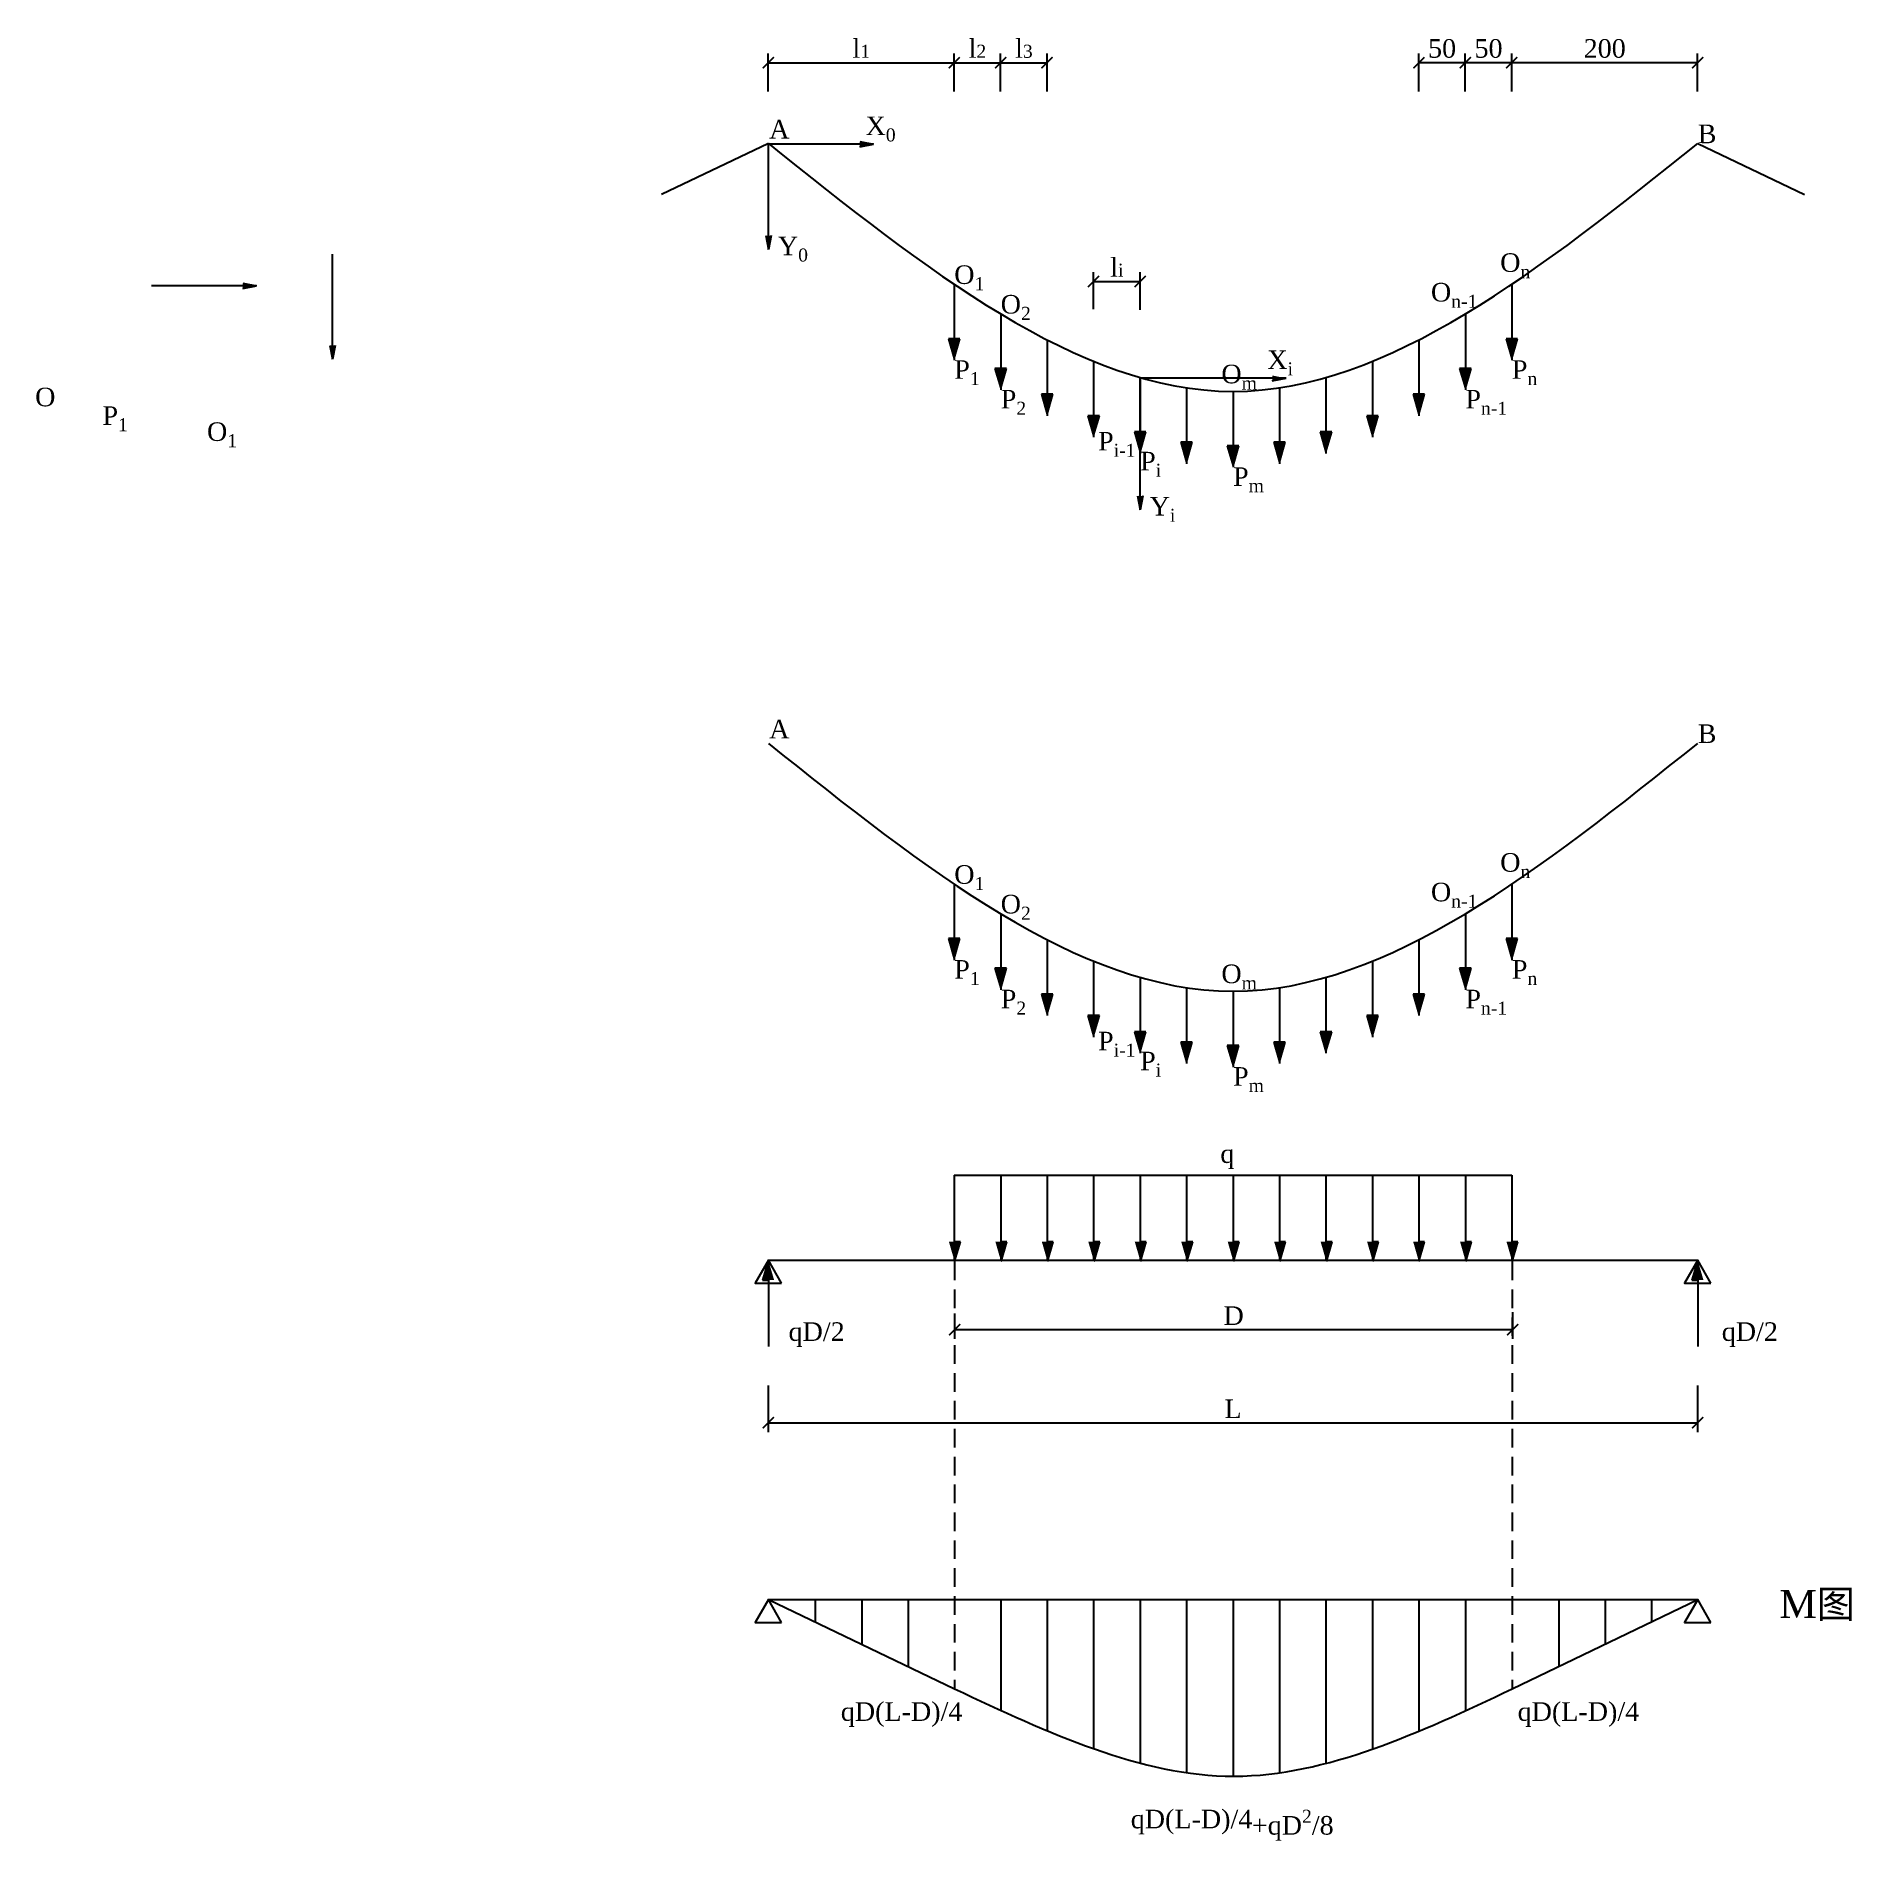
# Model space of a CAD drawing. Header units: millimetres. Extents: x 896 to 2849, y 211 to 2153.
import ezdxf

# ---------------------------------------------------------------- set-up
doc = ezdxf.new("R2010")
doc.units = ezdxf.units.MM
doc.header["$PDMODE"] = 35
doc.linetypes.add('JIS_02_2.0', pattern=[3, 2, -1])
doc.layers.add('坐标轴', color=3, linetype='Continuous', plot=False)
doc.styles.get("Standard").update_dxf_attribs({"font": 'times.ttf'})
doc.dimstyles.new('ISO-25', dxfattribs={"dimscale": 8, "dimtxt": 2.5, "dimasz": 1.5, "dimexe": 1.25, "dimexo": 7, "dimtad": 1, "dimtxsty": 'Standard', "dimblk": 'ARCHTICK', "dimcen": 2.5, "dimadec": 0, "dimazin": 0, "dimtfac": 1, "dimtmove": 0, "dimatfit": 3, "dimldrblk": 'ARCHTICK', "dimfxl": 5, "dimfxlon": 1, "dimarcsym": 0})

# ---------------------------------------------------------------- blocks, each defined once
blk = doc.blocks.new('_ArchTick')
at = {"color": 0, "linetype": 'ByBlock', "const_width": 0.15}
blk.add_lwpolyline([(-0.5, -0.5), (0.5, 0.5)], dxfattribs=at)
blk = doc.blocks.new('*D1')
at = {"color": 0, "lineweight": -2, "transparency": 16777216}
for p, q in [((1683.3, 2093.4), (1683.3, 2134.4)), ((1883.3, 2093.4), (1883.3, 2134.4)), ((1683.3, 2124.4), (1883.3, 2124.4))]:
    blk.add_line(p, q, dxfattribs=at)
at = {"layer": 'Defpoints', "color": 0, "transparency": 16777216}
for p in [(1883.3, 2124.4), (1683.3, 2037.4), (1883.3, 2037.4)]:
    blk.add_point(p, dxfattribs=at)
at = {"color": 0, "lineweight": -2, "transparency": 16777216, "xscale": 12, "yscale": 12, "zscale": 12, "rotation": 180}
blk.add_blockref('_ArchTick', (1683.3, 2124.4), dxfattribs=at)
at = {"color": 0, "lineweight": -2, "transparency": 16777216, "xscale": 12, "yscale": 12, "zscale": 12}
blk.add_blockref('_ArchTick', (1883.3, 2124.4), dxfattribs=at)
at = {"color": 0, "transparency": 16777216, "insert": (1783.3, 2139.7), "char_height": 20, "attachment_point": 5}
blk.add_mtext('l{\\H0.7x;\\S^ 1;}', dxfattribs=at)
blk = doc.blocks.new('*D2')
at = {"color": 0, "lineweight": -2, "transparency": 16777216}
for p, q in [((1883.3, 2093.4), (1883.3, 2134.4)), ((1933.3, 2093.4), (1933.3, 2134.4)), ((1883.3, 2124.4), (1933.3, 2124.4))]:
    blk.add_line(p, q, dxfattribs=at)
at = {"layer": 'Defpoints', "color": 0, "transparency": 16777216}
for p in [(1933.3, 2124.4), (1883.3, 2037.4), (1933.3, 2037.4)]:
    blk.add_point(p, dxfattribs=at)
at = {"color": 0, "lineweight": -2, "transparency": 16777216, "xscale": 12, "yscale": 12, "zscale": 12, "rotation": 180}
blk.add_blockref('_ArchTick', (1883.3, 2124.4), dxfattribs=at)
at = {"color": 0, "lineweight": -2, "transparency": 16777216, "xscale": 12, "yscale": 12, "zscale": 12}
blk.add_blockref('_ArchTick', (1933.3, 2124.4), dxfattribs=at)
at = {"color": 0, "transparency": 16777216, "insert": (1908.3, 2139.7), "char_height": 20, "attachment_point": 5}
blk.add_mtext('l{\\H0.7x;\\S^ 2;}', dxfattribs=at)
blk = doc.blocks.new('*D3')
at = {"color": 0, "lineweight": -2, "transparency": 16777216}
for p, q in [((1933.3, 2093.4), (1933.3, 2134.4)), ((1983.3, 2093.4), (1983.3, 2134.4)), ((1933.3, 2124.4), (1983.3, 2124.4))]:
    blk.add_line(p, q, dxfattribs=at)
at = {"layer": 'Defpoints', "color": 0, "transparency": 16777216}
for p in [(1983.3, 2124.4), (1933.3, 2037.4), (1983.3, 2037.4)]:
    blk.add_point(p, dxfattribs=at)
at = {"color": 0, "lineweight": -2, "transparency": 16777216, "xscale": 12, "yscale": 12, "zscale": 12, "rotation": 180}
blk.add_blockref('_ArchTick', (1933.3, 2124.4), dxfattribs=at)
at = {"color": 0, "lineweight": -2, "transparency": 16777216, "xscale": 12, "yscale": 12, "zscale": 12}
blk.add_blockref('_ArchTick', (1983.3, 2124.4), dxfattribs=at)
at = {"color": 0, "transparency": 16777216, "insert": (1958.3, 2139.7), "char_height": 20, "attachment_point": 5}
blk.add_mtext('l{\\H0.7x;\\S^ 3;}', dxfattribs=at)
blk = doc.blocks.new('*D4')
at = {"color": 0, "lineweight": -2, "transparency": 16777216}
for p, q in [((2483.3, 2093.4), (2483.3, 2134.4)), ((2683.3, 2093.4), (2683.3, 2134.4)), ((2683.3, 2124.4), (2483.3, 2124.4))]:
    blk.add_line(p, q, dxfattribs=at)
at = {"layer": 'Defpoints', "color": 0, "transparency": 16777216}
for p in [(2483.3, 2124.4), (2483.3, 2037.4), (2683.3, 2037.4)]:
    blk.add_point(p, dxfattribs=at)
at = {"color": 0, "lineweight": -2, "transparency": 16777216, "xscale": 12, "yscale": 12, "zscale": 12, "rotation": 180}
blk.add_blockref('_ArchTick', (2483.3, 2124.4), dxfattribs=at)
at = {"color": 0, "lineweight": -2, "transparency": 16777216, "xscale": 12, "yscale": 12, "zscale": 12}
blk.add_blockref('_ArchTick', (2683.3, 2124.4), dxfattribs=at)
at = {"color": 0, "transparency": 16777216, "insert": (2583.3, 2139.6), "char_height": 20, "attachment_point": 5}
blk.add_mtext('200', dxfattribs=at)
blk = doc.blocks.new('*D5')
at = {"color": 0, "lineweight": -2, "transparency": 16777216}
for p, q in [((2433.3, 2093.4), (2433.3, 2134.4)), ((2483.3, 2093.4), (2483.3, 2134.4)), ((2483.3, 2124.4), (2433.3, 2124.4))]:
    blk.add_line(p, q, dxfattribs=at)
at = {"layer": 'Defpoints', "color": 0, "transparency": 16777216}
for p in [(2433.3, 2124.4), (2433.3, 2037.4), (2483.3, 2037.4)]:
    blk.add_point(p, dxfattribs=at)
at = {"color": 0, "lineweight": -2, "transparency": 16777216, "xscale": 12, "yscale": 12, "zscale": 12, "rotation": 180}
blk.add_blockref('_ArchTick', (2433.3, 2124.4), dxfattribs=at)
at = {"color": 0, "lineweight": -2, "transparency": 16777216, "xscale": 12, "yscale": 12, "zscale": 12}
blk.add_blockref('_ArchTick', (2483.3, 2124.4), dxfattribs=at)
at = {"color": 0, "transparency": 16777216, "insert": (2458.3, 2139.6), "char_height": 20, "attachment_point": 5}
blk.add_mtext('50', dxfattribs=at)
blk = doc.blocks.new('*D6')
at = {"color": 0, "lineweight": -2, "transparency": 16777216}
for p, q in [((2383.3, 2093.4), (2383.3, 2134.4)), ((2433.3, 2093.4), (2433.3, 2134.4)), ((2433.3, 2124.4), (2383.3, 2124.4))]:
    blk.add_line(p, q, dxfattribs=at)
at = {"layer": 'Defpoints', "color": 0, "transparency": 16777216}
for p in [(2383.3, 2124.4), (2383.3, 2037.4), (2433.3, 2037.4)]:
    blk.add_point(p, dxfattribs=at)
at = {"color": 0, "lineweight": -2, "transparency": 16777216, "xscale": 12, "yscale": 12, "zscale": 12, "rotation": 180}
blk.add_blockref('_ArchTick', (2383.3, 2124.4), dxfattribs=at)
at = {"color": 0, "lineweight": -2, "transparency": 16777216, "xscale": 12, "yscale": 12, "zscale": 12}
blk.add_blockref('_ArchTick', (2433.3, 2124.4), dxfattribs=at)
at = {"color": 0, "transparency": 16777216, "insert": (2408.3, 2139.6), "char_height": 20, "attachment_point": 5}
blk.add_mtext('50', dxfattribs=at)
blk = doc.blocks.new('*D7')
at = {"color": 0, "lineweight": -2, "transparency": 16777216}
for p, q in [((2033.3, 1859.1), (2033.3, 1899)), ((2083.3, 1858.4), (2083.3, 1899)), ((2033.3, 1889), (2083.3, 1889))]:
    blk.add_line(p, q, dxfattribs=at)
at = {"layer": 'Defpoints', "color": 0, "transparency": 16777216}
for p in [(2083.3, 1889), (2033.3, 1803.1), (2083.3, 1802.4)]:
    blk.add_point(p, dxfattribs=at)
at = {"color": 0, "lineweight": -2, "transparency": 16777216, "xscale": 12, "yscale": 12, "zscale": 12, "rotation": 180}
blk.add_blockref('_ArchTick', (2033.3, 1889), dxfattribs=at)
at = {"color": 0, "lineweight": -2, "transparency": 16777216, "xscale": 12, "yscale": 12, "zscale": 12}
blk.add_blockref('_ArchTick', (2083.3, 1889), dxfattribs=at)
at = {"color": 0, "transparency": 16777216, "insert": (2058.3, 1904.2), "char_height": 20, "attachment_point": 5}
blk.add_mtext('l{\\H0.7x;\\S^ i;}', dxfattribs=at)
blk = doc.blocks.new('*D17')
at = {"color": 0, "lineweight": -2, "transparency": 16777216}
for p, q in [((1883.8, 778.4), (1883.8, 751.2)), ((2484.2, 779.9), (2484.2, 751.2)), ((1883.8, 761.2), (2484.2, 761.2))]:
    blk.add_line(p, q, dxfattribs=at)
at = {"layer": 'Defpoints', "color": 0, "transparency": 16777216}
for p in [(1883.8, 834.4), (2484.2, 835.9), (2484.2, 761.2)]:
    blk.add_point(p, dxfattribs=at)
at = {"color": 0, "lineweight": -2, "transparency": 16777216, "xscale": 12, "yscale": 12, "zscale": 12, "rotation": 180}
blk.add_blockref('_ArchTick', (1883.8, 761.2), dxfattribs=at)
at = {"color": 0, "lineweight": -2, "transparency": 16777216, "xscale": 12, "yscale": 12, "zscale": 12}
blk.add_blockref('_ArchTick', (2484.2, 761.2), dxfattribs=at)
at = {"color": 0, "transparency": 16777216, "insert": (2184, 776.2), "char_height": 20, "attachment_point": 5}
blk.add_mtext('D', dxfattribs=at)
blk = doc.blocks.new('*D18')
at = {"color": 0, "lineweight": -2, "transparency": 16777216}
for p, q in [((1683.3, 701), (1683.3, 651)), ((2683.3, 701), (2683.3, 651)), ((1683.3, 661), (2683.3, 661))]:
    blk.add_line(p, q, dxfattribs=at)
at = {"layer": 'Defpoints', "color": 0, "transparency": 16777216}
for p in [(1683.3, 835.9), (2683.3, 835.9), (2683.3, 661)]:
    blk.add_point(p, dxfattribs=at)
at = {"color": 0, "lineweight": -2, "transparency": 16777216, "xscale": 12, "yscale": 12, "zscale": 12, "rotation": 180}
blk.add_blockref('_ArchTick', (1683.3, 661), dxfattribs=at)
at = {"color": 0, "lineweight": -2, "transparency": 16777216, "xscale": 12, "yscale": 12, "zscale": 12}
blk.add_blockref('_ArchTick', (2683.3, 661), dxfattribs=at)
at = {"color": 0, "transparency": 16777216, "insert": (2183.3, 676), "char_height": 20, "attachment_point": 5}
blk.add_mtext('L', dxfattribs=at)

msp = doc.modelspace()

# ---------------------------------------------------------------- hatches: boundary and pattern name
h = msp.add_hatch(color=256)
h.dxf.hatch_style = 1
h.paths.add_polyline_path([(1117.782, 1887.033), (1117.782, 1884.142), (1117.782, 1881.251), (1132.648, 1884.142)])
h = msp.add_hatch(color=256)
h.dxf.hatch_style = 1
h.paths.add_polyline_path([(1217.345, 1820.143), (1214.454, 1820.143), (1211.563, 1820.143), (1214.454, 1805.277)])
h = msp.add_hatch(color=256)
h.dxf.hatch_style = 1
h.paths.add_polyline_path([(1889.525, 1827.365), (1883.349, 1827.365), (1883.349, 1805.97)])
h.paths.add_polyline_path([(1883.349, 1827.365), (1877.173, 1827.365), (1883.349, 1805.97)])
h = msp.add_hatch(color=256)
h.dxf.hatch_style = 1
h.paths.add_polyline_path([(2489.525, 1827.365), (2483.349, 1827.365), (2483.349, 1805.97)])
h.paths.add_polyline_path([(2483.349, 1827.365), (2477.173, 1827.365), (2483.349, 1805.97)])
h = msp.add_hatch(color=256)
h.dxf.hatch_style = 1
h.paths.add_polyline_path([(1939.525, 1795.499), (1933.349, 1795.499), (1933.349, 1774.105)])
h.paths.add_polyline_path([(1933.349, 1795.499), (1927.173, 1795.499), (1933.349, 1774.105)])
h = msp.add_hatch(color=256)
h.dxf.hatch_style = 1
h.paths.add_polyline_path([(2439.525, 1795.499), (2433.349, 1795.499), (2433.349, 1774.105)])
h.paths.add_polyline_path([(2433.349, 1795.499), (2427.173, 1795.499), (2433.349, 1774.105)])
h = msp.add_hatch(color=256)
h.dxf.hatch_style = 1
h.paths.add_polyline_path([(1989.525, 1767.633), (1983.349, 1767.633), (1983.349, 1746.239)])
h.paths.add_polyline_path([(1983.349, 1767.633), (1977.173, 1767.633), (1983.349, 1746.239)])
h = msp.add_hatch(color=256)
h.dxf.hatch_style = 1
h.paths.add_polyline_path([(2389.525, 1767.633), (2383.349, 1767.633), (2383.349, 1746.239)])
h.paths.add_polyline_path([(2383.349, 1767.633), (2377.173, 1767.633), (2383.349, 1746.239)])
h = msp.add_hatch(color=256)
h.dxf.hatch_style = 1
h.paths.add_polyline_path([(2039.525, 1744.567), (2033.349, 1744.567), (2033.349, 1723.173)])
h.paths.add_polyline_path([(2033.349, 1744.567), (2027.173, 1744.567), (2033.349, 1723.173)])
h = msp.add_hatch(color=256)
h.dxf.hatch_style = 1
h.paths.add_polyline_path([(2339.525, 1744.567), (2333.349, 1744.567), (2333.349, 1723.173)])
h.paths.add_polyline_path([(2333.349, 1744.567), (2327.173, 1744.567), (2333.349, 1723.173)])
h = msp.add_hatch(color=256)
h.dxf.hatch_style = 1
h.paths.add_polyline_path([(2089.525, 1727.101), (2083.349, 1727.101), (2083.349, 1705.706)])
h.paths.add_polyline_path([(2083.349, 1727.101), (2077.173, 1727.101), (2083.349, 1705.706)])
h = msp.add_hatch(color=256)
h.dxf.hatch_style = 1
h.paths.add_polyline_path([(2289.525, 1727.101), (2283.349, 1727.101), (2283.349, 1705.706)])
h.paths.add_polyline_path([(2283.349, 1727.101), (2277.173, 1727.101), (2283.349, 1705.706)])
h = msp.add_hatch(color=256)
h.dxf.hatch_style = 1
h.paths.add_polyline_path([(2139.525, 1716.034), (2133.349, 1716.034), (2133.349, 1694.64)])
h.paths.add_polyline_path([(2133.349, 1716.034), (2127.173, 1716.034), (2133.349, 1694.64)])
h = msp.add_hatch(color=256)
h.dxf.hatch_style = 1
h.paths.add_polyline_path([(2189.525, 1712.168), (2183.349, 1712.168), (2183.349, 1690.773)])
h.paths.add_polyline_path([(2183.349, 1712.168), (2177.173, 1712.168), (2183.349, 1690.773)])
h = msp.add_hatch(color=256)
h.dxf.hatch_style = 1
h.paths.add_polyline_path([(2239.525, 1716.034), (2233.349, 1716.034), (2233.349, 1694.64)])
h.paths.add_polyline_path([(2233.349, 1716.034), (2227.173, 1716.034), (2233.349, 1694.64)])
h = msp.add_hatch(color=256)
h.dxf.hatch_style = 1
h.paths.add_polyline_path([(1889.525, 1181.935), (1883.349, 1181.935), (1883.349, 1160.54)])
h.paths.add_polyline_path([(1883.349, 1181.935), (1877.173, 1181.935), (1883.349, 1160.54)])
h = msp.add_hatch(color=256)
h.dxf.hatch_style = 1
h.paths.add_polyline_path([(2489.525, 1181.935), (2483.349, 1181.935), (2483.349, 1160.54)])
h.paths.add_polyline_path([(2483.349, 1181.935), (2477.173, 1181.935), (2483.349, 1160.54)])
h = msp.add_hatch(color=256)
h.dxf.hatch_style = 1
h.paths.add_polyline_path([(1939.525, 1150.069), (1933.349, 1150.069), (1933.349, 1128.675)])
h.paths.add_polyline_path([(1933.349, 1150.069), (1927.173, 1150.069), (1933.349, 1128.675)])
h = msp.add_hatch(color=256)
h.dxf.hatch_style = 1
h.paths.add_polyline_path([(2439.525, 1150.069), (2433.349, 1150.069), (2433.349, 1128.675)])
h.paths.add_polyline_path([(2433.349, 1150.069), (2427.173, 1150.069), (2433.349, 1128.675)])
h = msp.add_hatch(color=256)
h.dxf.hatch_style = 1
h.paths.add_polyline_path([(1989.525, 1122.203), (1983.349, 1122.203), (1983.349, 1100.809)])
h.paths.add_polyline_path([(1983.349, 1122.203), (1977.173, 1122.203), (1983.349, 1100.809)])
h = msp.add_hatch(color=256)
h.dxf.hatch_style = 1
h.paths.add_polyline_path([(2389.525, 1122.203), (2383.349, 1122.203), (2383.349, 1100.809)])
h.paths.add_polyline_path([(2383.349, 1122.203), (2377.173, 1122.203), (2383.349, 1100.809)])
h = msp.add_hatch(color=256)
h.dxf.hatch_style = 1
h.paths.add_polyline_path([(2039.525, 1099.137), (2033.349, 1099.137), (2033.349, 1077.743)])
h.paths.add_polyline_path([(2033.349, 1099.137), (2027.173, 1099.137), (2033.349, 1077.743)])
h = msp.add_hatch(color=256)
h.dxf.hatch_style = 1
h.paths.add_polyline_path([(2339.525, 1099.137), (2333.349, 1099.137), (2333.349, 1077.743)])
h.paths.add_polyline_path([(2333.349, 1099.137), (2327.173, 1099.137), (2333.349, 1077.743)])
h = msp.add_hatch(color=256)
h.dxf.hatch_style = 1
h.paths.add_polyline_path([(2089.525, 1081.671), (2083.349, 1081.671), (2083.349, 1060.276)])
h.paths.add_polyline_path([(2083.349, 1081.671), (2077.173, 1081.671), (2083.349, 1060.276)])
h = msp.add_hatch(color=256)
h.dxf.hatch_style = 1
h.paths.add_polyline_path([(2289.525, 1081.671), (2283.349, 1081.671), (2283.349, 1060.276)])
h.paths.add_polyline_path([(2283.349, 1081.671), (2277.173, 1081.671), (2283.349, 1060.276)])
h = msp.add_hatch(color=256)
h.dxf.hatch_style = 1
h.paths.add_polyline_path([(2139.525, 1070.604), (2133.349, 1070.604), (2133.349, 1049.21)])
h.paths.add_polyline_path([(2133.349, 1070.604), (2127.173, 1070.604), (2133.349, 1049.21)])
h = msp.add_hatch(color=256)
h.dxf.hatch_style = 1
h.paths.add_polyline_path([(2189.525, 1066.738), (2183.349, 1066.738), (2183.349, 1045.343)])
h.paths.add_polyline_path([(2183.349, 1066.738), (2177.173, 1066.738), (2183.349, 1045.343)])
h = msp.add_hatch(color=256)
h.dxf.hatch_style = 1
h.paths.add_polyline_path([(2239.525, 1070.604), (2233.349, 1070.604), (2233.349, 1049.21)])
h.paths.add_polyline_path([(2233.349, 1070.604), (2227.173, 1070.604), (2233.349, 1049.21)])
h = msp.add_hatch(color=256)
h.dxf.hatch_style = 1
h.paths.add_polyline_path([(1889.956, 855.791), (1883.78, 855.791), (1883.78, 834.396)])
h.paths.add_polyline_path([(1883.78, 855.791), (1877.604, 855.791), (1883.78, 834.396)])
h = msp.add_hatch(color=256)
h.dxf.hatch_style = 1
h.paths.add_polyline_path([(1939.956, 855.791), (1933.78, 855.791), (1933.78, 834.396)])
h.paths.add_polyline_path([(1933.78, 855.791), (1927.604, 855.791), (1933.78, 834.396)])
h = msp.add_hatch(color=256)
h.dxf.hatch_style = 1
h.paths.add_polyline_path([(1989.956, 855.791), (1983.78, 855.791), (1983.78, 834.396)])
h.paths.add_polyline_path([(1983.78, 855.791), (1977.604, 855.791), (1983.78, 834.396)])
h = msp.add_hatch(color=256)
h.dxf.hatch_style = 1
h.paths.add_polyline_path([(2039.956, 855.791), (2033.78, 855.791), (2033.78, 834.396)])
h.paths.add_polyline_path([(2033.78, 855.791), (2027.604, 855.791), (2033.78, 834.396)])
h = msp.add_hatch(color=256)
h.dxf.hatch_style = 1
h.paths.add_polyline_path([(2089.956, 855.791), (2083.78, 855.791), (2083.78, 834.396)])
h.paths.add_polyline_path([(2083.78, 855.791), (2077.604, 855.791), (2083.78, 834.396)])
h = msp.add_hatch(color=256)
h.dxf.hatch_style = 1
h.paths.add_polyline_path([(2139.956, 855.791), (2133.78, 855.791), (2133.78, 834.396)])
h.paths.add_polyline_path([(2133.78, 855.791), (2127.604, 855.791), (2133.78, 834.396)])
h = msp.add_hatch(color=256)
h.dxf.hatch_style = 1
h.paths.add_polyline_path([(2189.956, 855.791), (2183.78, 855.791), (2183.78, 834.396)])
h.paths.add_polyline_path([(2183.78, 855.791), (2177.604, 855.791), (2183.78, 834.396)])
h = msp.add_hatch(color=256)
h.dxf.hatch_style = 1
h.paths.add_polyline_path([(2239.956, 855.791), (2233.78, 855.791), (2233.78, 834.396)])
h.paths.add_polyline_path([(2233.78, 855.791), (2227.604, 855.791), (2233.78, 834.396)])
h = msp.add_hatch(color=256)
h.dxf.hatch_style = 1
h.paths.add_polyline_path([(2289.956, 855.791), (2283.78, 855.791), (2283.78, 834.396)])
h.paths.add_polyline_path([(2283.78, 855.791), (2277.604, 855.791), (2283.78, 834.396)])
h = msp.add_hatch(color=256)
h.dxf.hatch_style = 1
h.paths.add_polyline_path([(2339.956, 855.791), (2333.78, 855.791), (2333.78, 834.396)])
h.paths.add_polyline_path([(2333.78, 855.791), (2327.604, 855.791), (2333.78, 834.396)])
h = msp.add_hatch(color=256)
h.dxf.hatch_style = 1
h.paths.add_polyline_path([(2389.525, 855.791), (2383.349, 855.791), (2383.349, 834.396)])
h.paths.add_polyline_path([(2383.349, 855.791), (2377.173, 855.791), (2383.349, 834.396)])
h = msp.add_hatch(color=256)
h.dxf.hatch_style = 1
h.paths.add_polyline_path([(2439.956, 855.791), (2433.78, 855.791), (2433.78, 834.396)])
h.paths.add_polyline_path([(2433.78, 855.791), (2427.604, 855.791), (2433.78, 834.396)])
h = msp.add_hatch(color=256)
h.dxf.hatch_style = 1
h.paths.add_polyline_path([(2489.956, 855.791), (2483.78, 855.791), (2483.78, 834.396)])
h.paths.add_polyline_path([(2483.78, 855.791), (2477.604, 855.791), (2483.78, 834.396)])
h = msp.add_hatch(color=256)
h.dxf.hatch_style = 1
h.paths.add_polyline_path([(1677.173, 814.493), (1683.349, 814.493), (1683.349, 835.888)])
h.paths.add_polyline_path([(1683.349, 814.493), (1689.525, 814.493), (1683.349, 835.888)])
h = msp.add_hatch(color=256)
h.dxf.hatch_style = 1
h.paths.add_polyline_path([(2677.173, 814.493), (2683.349, 814.493), (2683.349, 835.888)])
h.paths.add_polyline_path([(2683.349, 814.493), (2689.525, 814.493), (2683.349, 835.888)])
at = {"layer": '坐标轴'}
h = msp.add_hatch(color=256, dxfattribs=at)
h.dxf.hatch_style = 1
h.paths.add_polyline_path([(1781.695, 2039.544), (1781.695, 2036.653), (1781.695, 2033.762), (1796.562, 2036.653)])
h = msp.add_hatch(color=256, dxfattribs=at)
h.dxf.hatch_style = 1
h.paths.add_polyline_path([(1686.24, 1938.307), (1683.349, 1938.307), (1680.458, 1938.307), (1683.349, 1923.441)])
h = msp.add_hatch(color=256, dxfattribs=at)
h.dxf.hatch_style = 1
h.paths.add_polyline_path([(2225.55, 1787.817), (2225.55, 1784.926), (2225.55, 1782.035), (2240.417, 1784.926)])
h = msp.add_hatch(color=256, dxfattribs=at)
h.dxf.hatch_style = 1
h.paths.add_polyline_path([(2086.24, 1658.251), (2083.349, 1658.251), (2080.458, 1658.251), (2083.349, 1643.384)])

# ---------------------------------------------------------------- linework, layer by layer
for p, q in [((1683.349, 2037.359), (1568.303, 1982.519)), ((2683.349, 2037.359), (2798.395, 1982.519)), ((1214.454, 1805.277), (1214.454, 1918.489)), ((1132.648, 1884.142), (1019.436, 1884.142)), ((1117.782, 1887.033), (1132.648, 1884.142)), ((1117.782, 1881.251), (1132.648, 1884.142)), ((1883.349, 1885.896), (1883.349, 1804.234)), ((2483.349, 1885.896), (2483.349, 1804.234)), ((1933.349, 1854.03), (1933.349, 1772.368)), ((2433.349, 1854.03), (2433.349, 1772.368)), ((1211.563, 1820.143), (1214.454, 1805.277)), ((1217.345, 1820.143), (1214.454, 1805.277)), ((1877.173, 1827.365), (1883.349, 1805.97)), ((1883.349, 1827.365), (1877.173, 1827.365)), ((1883.349, 1805.97), (1889.525, 1827.365)), ((1889.525, 1827.365), (1883.349, 1827.365)), ((1983.349, 1826.164), (1983.349, 1744.502)), ((2383.349, 1826.164), (2383.349, 1744.502)), ((2477.173, 1827.365), (2483.349, 1805.97)), ((2483.349, 1827.365), (2477.173, 1827.365)), ((2483.349, 1805.97), (2489.525, 1827.365)), ((2489.525, 1827.365), (2483.349, 1827.365)), ((2033.349, 1803.098), (2033.349, 1721.436)), ((2333.349, 1803.098), (2333.349, 1721.436)), ((1927.173, 1795.499), (1933.349, 1774.105)), ((1933.349, 1795.499), (1927.173, 1795.499)), ((1933.349, 1774.105), (1939.525, 1795.499)), ((1939.525, 1795.499), (1933.349, 1795.499)), ((2083.349, 1785.632), (2083.349, 1703.97)), ((2283.349, 1785.632), (2283.349, 1703.97)), ((2427.173, 1795.499), (2433.349, 1774.105)), ((2433.349, 1795.499), (2427.173, 1795.499)), ((2433.349, 1774.105), (2439.525, 1795.499)), ((2439.525, 1795.499), (2433.349, 1795.499)), ((1977.173, 1767.633), (1983.349, 1746.239)), ((1983.349, 1767.633), (1977.173, 1767.633)), ((1983.349, 1746.239), (1989.525, 1767.633)), ((1989.525, 1767.633), (1983.349, 1767.633)), ((2133.349, 1774.566), (2133.349, 1692.903)), ((2183.349, 1770.699), (2183.349, 1689.037)), ((2233.349, 1774.566), (2233.349, 1692.903)), ((2377.173, 1767.633), (2383.349, 1746.239)), ((2383.349, 1767.633), (2377.173, 1767.633)), ((2383.349, 1746.239), (2389.525, 1767.633)), ((2389.525, 1767.633), (2383.349, 1767.633)), ((2027.173, 1744.567), (2033.349, 1723.173)), ((2033.349, 1744.567), (2027.173, 1744.567)), ((2033.349, 1723.173), (2039.525, 1744.567)), ((2039.525, 1744.567), (2033.349, 1744.567)), ((2327.173, 1744.567), (2333.349, 1723.173)), ((2333.349, 1744.567), (2327.173, 1744.567)), ((2333.349, 1723.173), (2339.525, 1744.567)), ((2339.525, 1744.567), (2333.349, 1744.567)), ((2077.173, 1727.101), (2083.349, 1705.706)), ((2083.349, 1727.101), (2077.173, 1727.101)), ((2083.349, 1705.706), (2089.525, 1727.101)), ((2089.525, 1727.101), (2083.349, 1727.101)), ((2277.173, 1727.101), (2283.349, 1705.706)), ((2283.349, 1727.101), (2277.173, 1727.101)), ((2283.349, 1705.706), (2289.525, 1727.101)), ((2289.525, 1727.101), (2283.349, 1727.101)), ((2127.173, 1716.034), (2133.349, 1694.64)), ((2133.349, 1716.034), (2127.173, 1716.034)), ((2133.349, 1694.64), (2139.525, 1716.034)), ((2139.525, 1716.034), (2133.349, 1716.034)), ((2177.173, 1712.168), (2183.349, 1690.773)), ((2183.349, 1712.168), (2177.173, 1712.168)), ((2183.349, 1690.773), (2189.525, 1712.168)), ((2189.525, 1712.168), (2183.349, 1712.168)), ((2227.173, 1716.034), (2233.349, 1694.64)), ((2233.349, 1716.034), (2227.173, 1716.034)), ((2233.349, 1694.64), (2239.525, 1716.034)), ((2239.525, 1716.034), (2233.349, 1716.034)), ((1883.349, 1240.466), (1883.349, 1158.804)), ((2483.349, 1240.466), (2483.349, 1158.804)), ((1933.349, 1208.6), (1933.349, 1126.938)), ((2433.349, 1208.6), (2433.349, 1126.938)), ((1877.173, 1181.935), (1883.349, 1160.54)), ((1883.349, 1181.935), (1877.173, 1181.935)), ((1883.349, 1160.54), (1889.525, 1181.935)), ((1889.525, 1181.935), (1883.349, 1181.935)), ((1983.349, 1180.734), (1983.349, 1099.072)), ((2383.349, 1180.734), (2383.349, 1099.072)), ((2477.173, 1181.935), (2483.349, 1160.54)), ((2483.349, 1181.935), (2477.173, 1181.935)), ((2483.349, 1160.54), (2489.525, 1181.935)), ((2489.525, 1181.935), (2483.349, 1181.935)), ((2033.349, 1157.668), (2033.349, 1076.006)), ((2333.349, 1157.668), (2333.349, 1076.006)), ((1927.173, 1150.069), (1933.349, 1128.675)), ((1933.349, 1150.069), (1927.173, 1150.069)), ((1933.349, 1128.675), (1939.525, 1150.069)), ((1939.525, 1150.069), (1933.349, 1150.069)), ((2083.349, 1140.202), (2083.349, 1058.54)), ((2283.349, 1140.202), (2283.349, 1058.54)), ((2427.173, 1150.069), (2433.349, 1128.675)), ((2433.349, 1150.069), (2427.173, 1150.069)), ((2433.349, 1128.675), (2439.525, 1150.069)), ((2439.525, 1150.069), (2433.349, 1150.069)), ((1977.173, 1122.203), (1983.349, 1100.809)), ((1983.349, 1122.203), (1977.173, 1122.203)), ((1983.349, 1100.809), (1989.525, 1122.203)), ((1989.525, 1122.203), (1983.349, 1122.203)), ((2133.349, 1129.136), (2133.349, 1047.473)), ((2183.349, 1125.269), (2183.349, 1043.607)), ((2233.349, 1129.136), (2233.349, 1047.473)), ((2377.173, 1122.203), (2383.349, 1100.809)), ((2383.349, 1122.203), (2377.173, 1122.203)), ((2383.349, 1100.809), (2389.525, 1122.203)), ((2389.525, 1122.203), (2383.349, 1122.203)), ((2027.173, 1099.137), (2033.349, 1077.743)), ((2033.349, 1099.137), (2027.173, 1099.137)), ((2033.349, 1077.743), (2039.525, 1099.137)), ((2039.525, 1099.137), (2033.349, 1099.137)), ((2327.173, 1099.137), (2333.349, 1077.743)), ((2333.349, 1099.137), (2327.173, 1099.137)), ((2333.349, 1077.743), (2339.525, 1099.137)), ((2339.525, 1099.137), (2333.349, 1099.137)), ((2077.173, 1081.671), (2083.349, 1060.276)), ((2083.349, 1081.671), (2077.173, 1081.671)), ((2083.349, 1060.276), (2089.525, 1081.671)), ((2089.525, 1081.671), (2083.349, 1081.671)), ((2277.173, 1081.671), (2283.349, 1060.276)), ((2283.349, 1081.671), (2277.173, 1081.671)), ((2283.349, 1060.276), (2289.525, 1081.671)), ((2289.525, 1081.671), (2283.349, 1081.671)), ((2127.173, 1070.604), (2133.349, 1049.21)), ((2133.349, 1070.604), (2127.173, 1070.604)), ((2133.349, 1049.21), (2139.525, 1070.604)), ((2139.525, 1070.604), (2133.349, 1070.604)), ((2177.173, 1066.738), (2183.349, 1045.343)), ((2183.349, 1066.738), (2177.173, 1066.738)), ((2183.349, 1045.343), (2189.525, 1066.738)), ((2189.525, 1066.738), (2183.349, 1066.738)), ((2227.173, 1070.604), (2233.349, 1049.21)), ((2233.349, 1070.604), (2227.173, 1070.604)), ((2233.349, 1049.21), (2239.525, 1070.604)), ((2239.525, 1070.604), (2233.349, 1070.604)), ((1883.349, 927.22), (1883.349, 835.888)), ((1883.349, 927.22), (2483.349, 927.22)), ((1933.349, 927.22), (1933.349, 835.888)), ((1983.349, 927.22), (1983.349, 835.888)), ((2033.349, 927.22), (2033.349, 835.888)), ((2083.349, 927.22), (2083.349, 835.888)), ((2133.349, 927.22), (2133.349, 835.888)), ((2183.349, 927.22), (2183.349, 835.888)), ((2233.349, 927.22), (2233.349, 835.888)), ((2283.349, 927.22), (2283.349, 835.888)), ((2333.349, 927.22), (2333.349, 835.888)), ((2383.349, 927.22), (2383.349, 835.888)), ((2433.349, 927.22), (2433.349, 835.888)), ((2483.349, 927.22), (2483.349, 835.888)), ((1883.78, 834.396), (1889.956, 855.791)), ((1889.956, 855.791), (1883.78, 855.791)), ((1933.78, 834.396), (1939.956, 855.791)), ((1939.956, 855.791), (1933.78, 855.791)), ((1983.78, 834.396), (1989.956, 855.791)), ((1989.956, 855.791), (1983.78, 855.791)), ((2033.78, 834.396), (2039.956, 855.791)), ((2039.956, 855.791), (2033.78, 855.791)), ((2083.78, 834.396), (2089.956, 855.791)), ((2089.956, 855.791), (2083.78, 855.791)), ((2133.78, 834.396), (2139.956, 855.791)), ((2139.956, 855.791), (2133.78, 855.791)), ((2183.78, 834.396), (2189.956, 855.791)), ((2189.956, 855.791), (2183.78, 855.791)), ((2233.78, 834.396), (2239.956, 855.791)), ((2239.956, 855.791), (2233.78, 855.791)), ((2283.78, 834.396), (2289.956, 855.791)), ((2289.956, 855.791), (2283.78, 855.791)), ((2333.78, 834.396), (2339.956, 855.791)), ((2339.956, 855.791), (2333.78, 855.791)), ((2383.349, 834.396), (2389.525, 855.791)), ((2389.525, 855.791), (2383.349, 855.791)), ((2433.78, 834.396), (2439.956, 855.791)), ((2439.956, 855.791), (2433.78, 855.791)), ((2483.78, 834.396), (2489.956, 855.791)), ((2489.956, 855.791), (2483.78, 855.791)), ((1683.349, 835.888), (1677.173, 814.493)), ((1683.349, 835.888), (2683.349, 835.888)), ((1683.78, 743.064), (1683.78, 834.396)), ((2683.349, 835.888), (2677.173, 814.493)), ((2683.78, 743.064), (2683.78, 834.396)), ((1677.173, 814.493), (1683.349, 814.493)), ((2677.173, 814.493), (2683.349, 814.493)), ((1683.349, 470.636), (2683.349, 470.636)), ((1683.349, 470.636), (1883.78, 374.6)), ((1733.78, 470.636), (1733.78, 446.472)), ((1783.78, 470.636), (1783.78, 422.515)), ((1833.78, 470.636), (1833.78, 398.557)), ((1933.349, 470.636), (1933.349, 351.56)), ((1983.349, 470.636), (1983.349, 329.607)), ((2033.349, 470.636), (2033.349, 310.244)), ((2083.349, 470.636), (2083.349, 294.77)), ((2133.349, 470.636), (2133.349, 284.488)), ((2183.349, 470.636), (2183.349, 280.7)), ((2233.349, 470.636), (2233.349, 284.302)), ((2283.349, 470.636), (2283.349, 294.452)), ((2333.349, 470.636), (2333.349, 309.843)), ((2383.349, 470.636), (2383.349, 329.17)), ((2433.349, 470.636), (2433.349, 351.124)), ((2483.78, 374.6), (2683.349, 470.636)), ((2533.78, 470.636), (2533.78, 398.661)), ((2583.78, 470.636), (2583.78, 422.722)), ((2633.78, 470.636), (2633.78, 446.782))]:
    msp.add_line(p, q)
at = {"linetype": 'JIS_02_2.0', "ltscale": 10}
for p, q in [((1883.78, 834.396), (1883.78, 374.6)), ((2483.78, 834.396), (2483.78, 374.6))]:
    msp.add_line(p, q, dxfattribs=at)
for points in [[(1697.622, 811.167), (1683.349, 835.888), (1669.076, 811.167)], [(2697.622, 811.167), (2683.349, 835.888), (2669.076, 811.167)], [(1697.622, 445.915), (1683.349, 470.636), (1669.076, 445.915)], [(2697.622, 445.915), (2683.349, 470.636), (2669.076, 445.915)]]:
    msp.add_lwpolyline(points, close=True)
for points in [[(1683.349, 2037.359), (2183.349, 1770.699), (2683.349, 2037.359)], [(1683.349, 1391.929), (2183.349, 1125.269), (2683.349, 1391.929)], [(1883.78, 374.6), (2184.425, 280.7), (2483.78, 374.6)]]:
    msp.add_spline(points, degree=3)
at = {"layer": '坐标轴'}
for p, q in [((1683.349, 1923.441), (1683.349, 2036.653)), ((1796.562, 2036.653), (1683.349, 2036.653)), ((1781.695, 2039.544), (1796.562, 2036.653)), ((1781.695, 2033.762), (1796.562, 2036.653)), ((1680.458, 1938.307), (1683.349, 1923.441)), ((1686.24, 1938.307), (1683.349, 1923.441)), ((2083.349, 1643.384), (2083.349, 1784.926)), ((2240.417, 1784.926), (2083.349, 1784.926)), ((2225.55, 1782.035), (2240.417, 1784.926)), ((2080.458, 1658.251), (2083.349, 1643.384)), ((2086.24, 1658.251), (2083.349, 1643.384))]:
    msp.add_line(p, q, dxfattribs=at)

# ---------------------------------------------------------------- texts
for s, height, p in [('O', 20, (894.37, 1754.685)), ('M图', 30, (2771.234, 450.959))]:
    msp.add_text(s, height=height).set_placement(p)
at = {"char_height": 20, "attachment_point": 1}
for s, insert in [('\\A1;A', (1684.231, 2062.806)), ('\\A1;B', (2683.349, 2057.806)), ('\\A1;O{\\H0.7x;\\S^ n;}', (2470.813, 1919.328)), ('\\A1;O{\\H0.7x;\\S^ 1;}', (1883.349, 1906.343)), ('\\A1;O{\\H0.7x;\\S^ n-1;}', (2396.284, 1887.462)), ('\\A1;O{\\H0.7x;\\S^ 2;}', (1933.349, 1874.477)), ('\\A1;P{\\H0.7x;\\S^ 1;}', (1883.349, 1804.234)), ('\\A1;O{\\H0.7x;\\S^ m;}', (2170.813, 1799.419)), ('\\A1;P{\\H0.7x;\\S^ n;}', (2483.349, 1804.234)), ('\\A1;P{\\H0.7x;\\S^ 2;}', (1933.349, 1772.368)), ('\\A1;P{\\H0.7x;\\S^ n-1;}', (2433.349, 1772.368)), ('\\A1;P{\\H0.7x;\\S^ 1;}', (966.808, 1754.685)), ('\\A1;O{\\H0.7x;\\S^ 1;}', (1079.284, 1737.411)), ('\\A1;P{\\H0.7x;\\S^ i-1;}', (2038.078, 1727.133)), ('\\A1;P{\\H0.7x;\\S^ i;}', (2083.349, 1705.706)), ('\\A1;P{\\H0.7x;\\S^ m;}', (2183.349, 1689.037)), ('\\A1;A', (1684.231, 1417.376)), ('\\A1;B', (2683.349, 1412.376)), ('\\A1;O{\\H0.7x;\\S^ n;}', (2470.813, 1273.898)), ('\\A1;O{\\H0.7x;\\S^ 1;}', (1883.349, 1260.913)), ('\\A1;O{\\H0.7x;\\S^ n-1;}', (2396.284, 1242.032)), ('\\A1;O{\\H0.7x;\\S^ 2;}', (1933.349, 1229.047)), ('\\A1;P{\\H0.7x;\\S^ 1;}', (1883.349, 1158.804)), ('\\A1;O{\\H0.7x;\\S^ m;}', (2170.813, 1153.989)), ('\\A1;P{\\H0.7x;\\S^ n;}', (2483.349, 1158.804)), ('\\A1;P{\\H0.7x;\\S^ 2;}', (1933.349, 1126.938)), ('\\A1;P{\\H0.7x;\\S^ n-1;}', (2433.349, 1126.938)), ('\\A1;P{\\H0.7x;\\S^ i-1;}', (2038.078, 1081.703)), ('\\A1;P{\\H0.7x;\\S^ i;}', (2083.349, 1060.276)), ('\\A1;P{\\H0.7x;\\S^ m;}', (2183.349, 1043.607)), ('\\A1;q', (2169.65, 960.527)), ('\\A1;qD/2', (1705.052, 769.046)), ('\\A1;qD/2', (2709.232, 769.046)), ('\\A1;qD(L-D)/4', (1761.276, 360.212)), ('\\A1;qD(L-D)/4', (2489.566, 360.212))]:
    msp.add_mtext_dynamic_manual_height_columns(s, width=30.34884, gutter_width=100, heights=[26.038], dxfattribs=dict(at, insert=insert))
note = msp.add_mtext_dynamic_manual_height_columns('\\A1;qD(L-D)/4      ', width=30.34884, gutter_width=100, heights=[26.038, 0], dxfattribs=dict(insert=(2073.238, 244.576), char_height=20, attachment_point=1))
for column, words in zip(note.columns.linked_columns, ['\\A1;+qD{\\H0.7x;\\S2^ ;}/8 ']):
    column.text = words
at = {"layer": '坐标轴', "char_height": 20, "attachment_point": 1}
for s, insert in [('\\A1;X{\\H0.7x;\\S^ 0;}', (1787.918, 2066.479)), ('\\A1;Y{\\H0.7x;\\S^ 0;}', (1693.596, 1937.223)), ('\\A1;X{\\H0.7x;\\S^ i;}', (2220.194, 1814.752)), ('\\A1;Y{\\H0.7x;\\S^ i;}', (2093.596, 1657.167))]:
    msp.add_mtext_dynamic_manual_height_columns(s, width=30.34884, gutter_width=100, heights=[26.038], dxfattribs=dict(at, insert=insert))

# ---------------------------------------------------------------- dimensions: what is measured, and where the dimension line sits
for base, p1, p2, text, picture, middle in [((1883.349, 2124.406), (1683.349, 2037.359), (1883.349, 2037.359), 'l{\\H0.7x;\\S^ 1;}', '*D1', (1783.349, 2139.658)), ((2083.349, 1888.973), (2033.349, 1803.098), (2083.349, 1802.392), 'l{\\H0.7x;\\S^ i;}', '*D7', (2058.349, 1904.226)), ((2683.349, 661.025), (1683.349, 835.888), (2683.349, 835.888), 'L', '*D18', (2183.349, 676.025)), ((2484.21, 761.189), (1883.78, 834.396), (2484.21, 835.888), 'D', '*D17', (2183.995, 776.189))]:
    dim = msp.add_linear_dim(base=base, p1=p1, p2=p2, text=text, dimstyle='ISO-25')
    dim.commit()
    dim.dimension.update_dxf_attribs({"geometry": picture, "text_midpoint": middle})
for base, p1, p2, text, picture, middle in [((1933.349, 2124.406), (1883.349, 2037.359), (1933.349, 2037.359), 'l{\\H0.7x;\\S^ 2;}', '*D2', (1908.349, 2139.658)), ((1983.349, 2124.406), (1933.349, 2037.359), (1983.349, 2037.359), 'l{\\H0.7x;\\S^ 3;}', '*D3', (1958.349, 2139.658))]:
    dim = msp.add_linear_dim(base=base, p1=p1, p2=p2, text=text, dimstyle='ISO-25', override={"dimtmove": 1})
    dim.commit()
    dim.dimension.update_dxf_attribs({"geometry": picture, "text_midpoint": middle})
for base, p1, p2, picture, middle in [((2383.349, 2124.406), (2433.349, 2037.359), (2383.349, 2037.359), '*D6', (2408.349, 2139.579)), ((2433.349, 2124.406), (2483.349, 2037.359), (2433.349, 2037.359), '*D5', (2458.349, 2139.579))]:
    dim = msp.add_linear_dim(base=base, p1=p1, p2=p2, dimstyle='ISO-25', override={"dimtmove": 1})
    dim.commit()
    dim.dimension.update_dxf_attribs({"geometry": picture, "text_midpoint": middle})
dim = msp.add_linear_dim(base=(2483.349, 2124.406), p1=(2683.349, 2037.359), p2=(2483.349, 2037.359), dimstyle='ISO-25')
dim.commit()
dim.dimension.update_dxf_attribs({"geometry": '*D4', "text_midpoint": (2583.349, 2139.579)})

doc.saveas('drawing.dxf')
